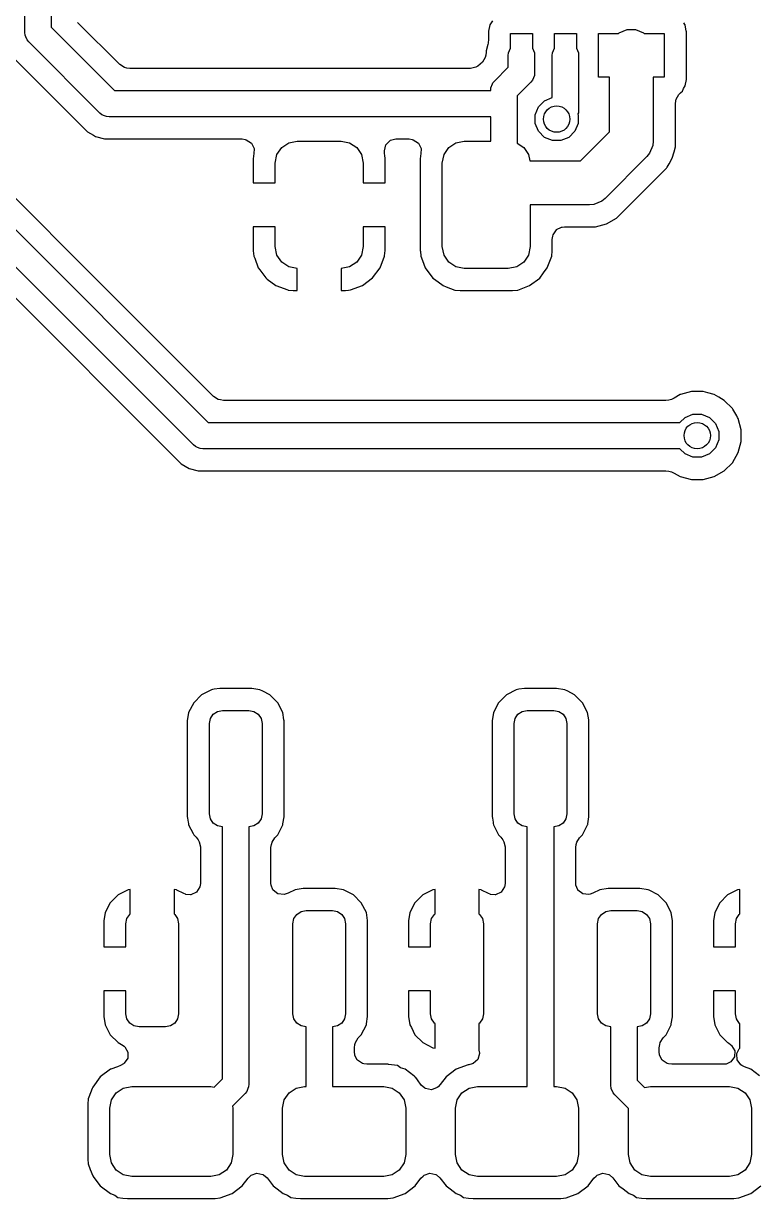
# Model space of a CAD drawing. Header units: inches. Extents: x 0.01 to 5.35, y 0.01 to 3.37.
# Drawn here: x 3.117 to 3.445, y 0.72 to 1.246 of the extents above; entities that cross this region are included whole.
import ezdxf

# ---------------------------------------------------------------- set-up
doc = ezdxf.new("R2010")
doc.units = ezdxf.units.IN
doc.header["$MEASUREMENT"] = 0
doc.layers.add('BLACK', color=250, linetype='CONTINUOUS')

msp = doc.modelspace()

# ---------------------------------------------------------------- linework, layer by layer
at = {"layer": 'BLACK', "linetype": 'CONTINUOUS'}
for p, q in [((3.11764, 1.2415), (3.11764, 1.26776)), ((3.12945, 1.26776), (3.12945, 1.24394)), ((3.13688, 1.14382), (3.03266, 1.24804)), ((3.327, 1.24684), (3.32579, 1.24503)), ((3.0214, 1.24536), (3.19978, 1.06697)), ((3.12945, 1.24394), (3.1578, 1.21559)), ((3.16016, 1.22717), (3.14124, 1.2461)), ((3.32579, 1.24503), (3.32522, 1.24215)), ((3.32522, 1.24215), (3.32522, 1.23805)), ((3.32579, 1.24503), (3.32579, 1.24503)), ((3.32579, 1.24503), (3.32579, 1.24503)), ((3.38374, 1.24149), (3.38729, 1.24296)), ((3.38729, 1.24296), (3.39113, 1.24296)), ((3.39113, 1.24296), (3.39468, 1.24149)), ((3.41319, 1.24514), (3.41269, 1.24589)), ((3.4132, 1.24512), (3.41319, 1.24514)), ((3.41327, 1.24503), (3.4132, 1.24512)), ((3.41382, 1.24224), (3.41327, 1.24503)), ((3.41327, 1.24503), (3.41327, 1.24503)), ((3.41327, 1.24503), (3.41327, 1.24503)), ((3.41327, 1.24503), (3.41327, 1.24503)), ((3.41384, 1.24216), (3.41382, 1.24224)), ((3.41384, 1.24215), (3.41384, 1.24216)), ((3.41384, 1.22052), (3.41384, 1.24215)), ((3.41384, 1.24215), (3.41384, 1.24215)), ((3.11775, 1.24034), (3.11764, 1.2415)), ((3.11804, 1.23964), (3.11775, 1.24034)), ((3.11863, 1.23822), (3.11804, 1.23964)), ((3.11937, 1.23732), (3.11863, 1.23822)), ((3.15118, 1.20551), (3.11937, 1.23732)), ((3.32509, 1.23678), (3.32497, 1.23616)), ((3.32517, 1.23741), (3.32509, 1.23678)), ((3.32522, 1.23805), (3.32517, 1.23741)), ((3.33508, 1.23459), (3.33508, 1.24118)), ((3.33508, 1.24118), (3.34492, 1.24118)), ((3.34492, 1.24118), (3.34492, 1.23459)), ((3.35476, 1.23459), (3.35476, 1.24118)), ((3.35476, 1.24118), (3.36461, 1.24118)), ((3.36461, 1.24118), (3.36461, 1.23459)), ((3.37445, 1.2215), (3.37445, 1.24118)), ((3.37445, 1.24118), (3.38343, 1.24118)), ((3.38343, 1.24118), (3.38374, 1.24149)), ((3.39468, 1.24149), (3.39499, 1.24118)), ((3.39499, 1.24118), (3.40398, 1.24118)), ((3.40398, 1.24118), (3.40398, 1.2215)), ((3.19316, 1.05689), (3.01477, 1.23528)), ((3.11093, 1.23181), (3.14252, 1.20022)), ((3.32403, 1.23141), (3.32374, 1.23042)), ((3.32423, 1.23279), (3.32403, 1.23141)), ((3.32497, 1.23616), (3.32423, 1.23341)), ((3.32423, 1.23341), (3.32423, 1.23279)), ((3.33409, 1.23134), (3.33421, 1.23249)), ((3.33409, 1.22598), (3.33409, 1.23134)), ((3.33421, 1.23249), (3.33508, 1.23459)), ((3.34492, 1.23459), (3.34579, 1.23249)), ((3.34579, 1.23249), (3.34591, 1.23134)), ((3.34591, 1.23134), (3.34591, 1.22353)), ((3.35378, 1.23134), (3.35389, 1.23249)), ((3.35378, 1.21242), (3.35378, 1.23134)), ((3.35389, 1.23249), (3.35476, 1.23459)), ((3.36461, 1.23459), (3.36548, 1.23249)), ((3.36548, 1.23249), (3.36559, 1.23134)), ((3.36559, 1.23134), (3.36559, 1.20671)), ((3.16224, 1.22594), (3.16016, 1.22717)), ((3.16323, 1.22565), (3.16224, 1.22594)), ((3.31953, 1.22605), (3.31719, 1.22545)), ((3.32044, 1.22655), (3.31953, 1.22605)), ((3.32155, 1.22738), (3.32044, 1.22655)), ((3.32251, 1.22834), (3.32155, 1.22738)), ((3.32374, 1.23042), (3.32251, 1.22834)), ((3.32797, 1.21985), (3.33409, 1.22598)), ((3.01241, 1.22369), (3.18766, 1.04845)), ((3.16461, 1.22545), (3.16323, 1.22565)), ((3.31719, 1.22545), (3.16461, 1.22545)), ((3.34579, 1.22238), (3.34491, 1.22025)), ((3.34591, 1.22353), (3.34579, 1.22238)), ((3.37937, 1.2215), (3.37445, 1.2215)), ((3.37937, 1.19703), (3.37937, 1.2215)), ((3.40398, 1.2215), (3.39906, 1.2215)), ((3.39906, 1.2215), (3.39906, 1.19295)), ((3.1578, 1.21559), (3.32624, 1.21559)), ((3.32624, 1.21568), (3.32635, 1.21683)), ((3.32624, 1.21559), (3.32624, 1.21568)), ((3.32635, 1.21683), (3.32706, 1.21854)), ((3.32706, 1.21854), (3.32724, 1.21896)), ((3.32724, 1.21896), (3.32797, 1.21985)), ((3.34418, 1.21935), (3.33805, 1.21323)), ((3.34491, 1.22025), (3.34418, 1.21935)), ((3.41143, 1.21473), (3.41205, 1.21535)), ((3.41205, 1.21535), (3.41254, 1.21656)), ((3.41254, 1.21656), (3.41327, 1.21765)), ((3.41327, 1.21765), (3.41384, 1.22052)), ((3.33805, 1.21323), (3.33805, 1.20969)), ((3.34758, 1.20826), (3.3503, 1.21098)), ((3.3503, 1.21098), (3.35378, 1.21242)), ((3.40892, 1.20962), (3.40912, 1.211)), ((3.40912, 1.211), (3.40932, 1.21169)), ((3.40932, 1.21169), (3.40935, 1.21179)), ((3.40935, 1.21179), (3.41055, 1.21384)), ((3.41055, 1.21384), (3.41075, 1.21404)), ((3.41075, 1.21404), (3.41097, 1.21426)), ((3.41075, 1.21404), (3.41075, 1.21404)), ((3.41097, 1.21426), (3.41122, 1.2145)), ((3.41122, 1.2145), (3.41131, 1.21458)), ((3.41131, 1.21458), (3.41143, 1.21473)), ((3.15207, 1.20477), (3.15118, 1.20551)), ((3.15332, 1.20426), (3.15207, 1.20477)), ((3.33805, 1.20969), (3.33805, 1.19208)), ((3.34611, 1.20472), (3.34758, 1.20826)), ((3.36531, 1.20516), (3.36527, 1.20507)), ((3.36527, 1.20507), (3.36542, 1.20472)), ((3.36548, 1.20556), (3.36531, 1.20516)), ((3.36559, 1.20671), (3.36548, 1.20556)), ((3.40892, 1.19555), (3.40892, 1.20962)), ((3.14252, 1.20022), (3.14253, 1.20022)), ((3.14253, 1.20022), (3.14257, 1.20017)), ((3.14257, 1.20017), (3.14567, 1.19707)), ((3.1542, 1.20389), (3.15332, 1.20426)), ((3.15535, 1.20378), (3.1542, 1.20389)), ((3.32624, 1.20378), (3.15535, 1.20378)), ((3.32624, 1.19295), (3.32624, 1.20378)), ((3.34611, 1.20088), (3.34611, 1.20472)), ((3.34758, 1.19733), (3.34611, 1.20088)), ((3.36542, 1.20088), (3.36395, 1.19733)), ((3.36542, 1.20472), (3.36542, 1.20088)), ((3.14567, 1.19707), (3.14699, 1.19631)), ((3.14699, 1.19631), (3.14831, 1.19555)), ((3.14831, 1.19555), (3.14831, 1.19555)), ((3.14831, 1.19555), (3.14927, 1.19499)), ((3.14927, 1.19499), (3.14927, 1.19499)), ((3.14927, 1.19499), (3.14927, 1.19499)), ((3.14927, 1.19499), (3.15328, 1.19392)), ((3.3503, 1.19461), (3.34758, 1.19733)), ((3.35385, 1.19314), (3.3503, 1.19461)), ((3.36124, 1.19461), (3.35769, 1.19314)), ((3.36395, 1.19733), (3.36124, 1.19461)), ((3.36643, 1.18409), (3.37937, 1.19703)), ((3.40892, 1.19036), (3.40892, 1.19555)), ((3.15328, 1.19392), (3.15328, 1.19392)), ((3.15328, 1.19392), (3.15773, 1.19392)), ((3.15773, 1.19392), (3.1578, 1.19392)), ((3.1578, 1.19392), (3.15781, 1.19392)), ((3.15781, 1.19392), (3.21489, 1.19392)), ((3.21489, 1.19392), (3.21627, 1.19372)), ((3.21627, 1.19372), (3.21679, 1.19357)), ((3.21679, 1.19357), (3.21911, 1.19208)), ((3.21911, 1.19208), (3.22025, 1.18958)), ((3.22029, 1.1893), (3.22019, 1.18749)), ((3.22025, 1.18958), (3.22029, 1.1893)), ((3.23051, 1.18688), (3.23265, 1.19007)), ((3.23265, 1.19007), (3.23584, 1.1922)), ((3.23584, 1.1922), (3.23961, 1.19295)), ((3.23961, 1.19295), (3.25929, 1.19295)), ((3.25929, 1.19295), (3.26306, 1.1922)), ((3.26306, 1.1922), (3.26625, 1.19007)), ((3.26625, 1.19007), (3.26838, 1.18688)), ((3.27864, 1.18857), (3.27922, 1.19126)), ((3.27922, 1.19126), (3.28117, 1.19321)), ((3.28117, 1.19321), (3.28138, 1.19332)), ((3.28138, 1.19332), (3.28371, 1.19392)), ((3.28371, 1.19392), (3.28968, 1.19392)), ((3.28968, 1.19392), (3.29105, 1.19372)), ((3.29105, 1.19372), (3.29158, 1.19357)), ((3.29158, 1.19357), (3.29389, 1.19208)), ((3.29389, 1.19208), (3.29503, 1.18958)), ((3.29507, 1.1893), (3.29498, 1.18749)), ((3.29503, 1.18958), (3.29507, 1.1893)), ((3.30532, 1.18688), (3.30745, 1.19007)), ((3.30745, 1.19007), (3.31064, 1.1922)), ((3.31064, 1.1922), (3.31441, 1.19295)), ((3.31441, 1.19295), (3.32624, 1.19295)), ((3.33805, 1.19208), (3.34105, 1.19007)), ((3.34105, 1.19007), (3.34319, 1.18688)), ((3.35769, 1.19314), (3.35385, 1.19314)), ((3.39887, 1.19103), (3.3974, 1.18748)), ((3.39906, 1.19295), (3.39887, 1.19103)), ((3.40832, 1.18812), (3.40892, 1.19036)), ((3.22017, 1.18734), (3.21992, 1.18499)), ((3.21992, 1.18499), (3.21992, 1.18499)), ((3.21992, 1.18499), (3.21992, 1.17425)), ((3.22019, 1.18739), (3.22017, 1.18734)), ((3.22017, 1.18734), (3.22017, 1.18734)), ((3.22019, 1.18749), (3.2202, 1.18749)), ((3.2202, 1.18749), (3.22019, 1.18744)), ((3.22019, 1.18744), (3.22019, 1.18743)), ((3.22019, 1.18743), (3.2202, 1.18743)), ((3.2202, 1.18743), (3.22019, 1.1874)), ((3.22019, 1.1874), (3.22019, 1.1874)), ((3.22019, 1.1874), (3.22019, 1.18739)), ((3.22976, 1.18311), (3.23051, 1.18688)), ((3.26838, 1.18688), (3.26913, 1.18311)), ((3.2787, 1.18765), (3.27864, 1.18857)), ((3.27873, 1.18735), (3.2787, 1.18765)), ((3.27874, 1.18718), (3.27873, 1.18735)), ((3.2788, 1.18666), (3.27874, 1.18718)), ((3.27898, 1.18499), (3.2788, 1.18666)), ((3.27898, 1.17425), (3.27898, 1.18499)), ((3.27898, 1.18499), (3.27898, 1.18499)), ((3.27898, 1.18499), (3.27898, 1.18499)), ((3.29496, 1.18734), (3.2947, 1.185)), ((3.2947, 1.185), (3.2947, 1.18499)), ((3.2947, 1.18499), (3.2947, 1.14382)), ((3.29499, 1.18746), (3.29496, 1.18734)), ((3.29498, 1.18749), (3.29498, 1.18749)), ((3.29498, 1.18749), (3.29498, 1.18746)), ((3.29498, 1.18746), (3.29499, 1.18746)), ((3.30457, 1.18311), (3.30532, 1.18688)), ((3.34319, 1.18688), (3.34374, 1.18409)), ((3.34374, 1.18409), (3.36643, 1.18409)), ((3.39617, 1.18599), (3.37747, 1.16729)), ((3.3974, 1.18748), (3.39617, 1.18599)), ((3.3974, 1.18748), (3.3974, 1.18748)), ((3.4061, 1.1828), (3.40757, 1.18535)), ((3.40757, 1.18535), (3.40832, 1.18812)), ((3.22976, 1.17425), (3.22976, 1.18311)), ((3.26913, 1.18311), (3.26913, 1.17425)), ((3.30457, 1.14571), (3.30457, 1.18311)), ((3.38261, 1.15848), (3.40498, 1.18085)), ((3.40498, 1.18085), (3.40511, 1.18107)), ((3.40511, 1.18108), (3.40525, 1.18132)), ((3.40511, 1.18107), (3.40511, 1.18108)), ((3.40511, 1.18108), (3.40511, 1.18108)), ((3.40511, 1.18107), (3.40511, 1.18107)), ((3.40511, 1.18107), (3.40511, 1.18107)), ((3.40525, 1.18132), (3.4061, 1.1828)), ((3.21992, 1.17425), (3.22976, 1.17425)), ((3.26913, 1.17425), (3.27898, 1.17425)), ((3.37051, 1.16441), (3.34394, 1.16441)), ((3.34394, 1.16441), (3.34394, 1.14571)), ((3.37243, 1.1646), (3.37051, 1.16441)), ((3.37598, 1.16607), (3.37243, 1.1646)), ((3.37747, 1.16729), (3.37598, 1.16607)), ((3.37598, 1.16607), (3.37598, 1.16607)), ((3.37812, 1.15589), (3.38261, 1.15848)), ((3.22976, 1.15457), (3.21992, 1.15457)), ((3.21992, 1.15457), (3.21992, 1.14382)), ((3.22976, 1.14571), (3.22976, 1.15457)), ((3.27898, 1.15457), (3.26913, 1.15457)), ((3.26913, 1.15457), (3.26913, 1.14571)), ((3.27898, 1.14383), (3.27898, 1.15457)), ((3.35417, 1.15093), (3.35566, 1.15324)), ((3.35566, 1.15324), (3.35571, 1.15329)), ((3.35571, 1.15329), (3.35787, 1.15437)), ((3.35787, 1.15437), (3.35817, 1.15444)), ((3.35817, 1.15444), (3.35921, 1.15455)), ((3.35921, 1.15455), (3.37311, 1.15455)), ((3.37311, 1.15455), (3.37812, 1.15589)), ((3.37311, 1.15455), (3.37311, 1.15455)), ((3.3538, 1.14896), (3.354, 1.15034)), ((3.3538, 1.14382), (3.3538, 1.14896)), ((3.354, 1.15034), (3.35403, 1.15044)), ((3.35403, 1.15044), (3.35417, 1.15093)), ((3.20215, 1.07855), (3.13688, 1.14382)), ((3.21992, 1.14382), (3.22017, 1.14148)), ((3.23051, 1.14194), (3.22976, 1.14571)), ((3.23265, 1.13875), (3.23051, 1.14194)), ((3.26838, 1.14194), (3.26625, 1.13875)), ((3.26913, 1.14571), (3.26838, 1.14194)), ((3.27872, 1.14148), (3.27887, 1.14287)), ((3.27887, 1.14287), (3.27898, 1.14382)), ((3.27898, 1.14382), (3.27898, 1.14383)), ((3.2947, 1.14382), (3.29471, 1.14375)), ((3.29471, 1.14375), (3.29472, 1.14368)), ((3.29472, 1.14368), (3.29496, 1.14148)), ((3.30532, 1.14194), (3.30457, 1.14571)), ((3.30745, 1.13875), (3.30532, 1.14194)), ((3.34319, 1.14194), (3.34105, 1.13875)), ((3.34394, 1.14571), (3.34319, 1.14194)), ((3.35355, 1.14148), (3.3538, 1.14382)), ((3.22017, 1.14148), (3.22017, 1.14148)), ((3.22017, 1.14148), (3.22055, 1.14047)), ((3.22055, 1.14047), (3.22215, 1.13618)), ((3.23584, 1.13662), (3.23265, 1.13875)), ((3.23961, 1.13587), (3.23584, 1.13662)), ((3.26306, 1.13662), (3.25929, 1.13587)), ((3.26625, 1.13875), (3.26306, 1.13662)), ((3.27675, 1.13618), (3.27872, 1.14148)), ((3.27872, 1.14148), (3.27872, 1.14148)), ((3.29496, 1.14148), (3.29568, 1.13954)), ((3.29568, 1.13954), (3.29694, 1.13617)), ((3.31064, 1.13662), (3.30745, 1.13875)), ((3.31441, 1.13587), (3.31064, 1.13662)), ((3.33786, 1.13662), (3.33409, 1.13587)), ((3.34105, 1.13875), (3.33786, 1.13662)), ((3.35157, 1.13618), (3.35355, 1.14148)), ((3.22215, 1.13618), (3.22215, 1.13618)), ((3.22215, 1.13618), (3.2228, 1.13531)), ((3.2228, 1.13531), (3.22554, 1.13165)), ((3.22554, 1.13165), (3.22554, 1.13165)), ((3.22554, 1.13165), (3.22619, 1.13117)), ((3.22619, 1.13117), (3.23008, 1.12825)), ((3.23961, 1.12602), (3.23961, 1.13587)), ((3.25929, 1.13587), (3.25929, 1.12602)), ((3.26882, 1.12825), (3.27335, 1.13165)), ((3.27335, 1.13165), (3.27675, 1.13618)), ((3.27335, 1.13165), (3.27335, 1.13165)), ((3.27675, 1.13618), (3.27675, 1.13618)), ((3.29694, 1.13617), (3.29694, 1.13617)), ((3.29694, 1.13617), (3.29694, 1.13617)), ((3.29694, 1.13617), (3.30033, 1.13163)), ((3.30033, 1.13163), (3.30033, 1.13163)), ((3.30033, 1.13163), (3.30105, 1.13109)), ((3.30105, 1.13109), (3.30487, 1.12824)), ((3.33409, 1.13587), (3.31441, 1.13587)), ((3.34364, 1.12824), (3.34817, 1.13163)), ((3.34817, 1.13163), (3.34987, 1.1339)), ((3.34987, 1.1339), (3.35157, 1.13617)), ((3.35157, 1.13617), (3.35157, 1.13618)), ((3.35157, 1.13617), (3.35157, 1.13617)), ((3.23008, 1.12825), (3.23008, 1.12825)), ((3.23008, 1.12825), (3.23538, 1.12628)), ((3.23538, 1.12628), (3.23538, 1.12628)), ((3.23538, 1.12628), (3.23556, 1.12626)), ((3.23556, 1.12626), (3.23772, 1.12602)), ((3.23772, 1.12602), (3.23772, 1.12602)), ((3.23772, 1.12602), (3.23772, 1.12602)), ((3.23772, 1.12602), (3.23961, 1.12602)), ((3.25929, 1.12602), (3.26117, 1.12602)), ((3.26117, 1.12602), (3.26117, 1.12602)), ((3.26117, 1.12602), (3.26118, 1.12602)), ((3.26118, 1.12602), (3.26258, 1.12617)), ((3.26258, 1.12617), (3.26352, 1.12628)), ((3.26352, 1.12628), (3.26882, 1.12825)), ((3.26352, 1.12628), (3.26352, 1.12628)), ((3.26882, 1.12825), (3.26882, 1.12825)), ((3.30487, 1.12824), (3.30487, 1.12824)), ((3.30487, 1.12824), (3.30624, 1.12772)), ((3.30624, 1.12772), (3.31018, 1.12626)), ((3.31018, 1.12626), (3.31252, 1.126)), ((3.31252, 1.126), (3.33598, 1.126)), ((3.33598, 1.126), (3.33833, 1.12626)), ((3.33833, 1.12626), (3.34364, 1.12824)), ((3.20422, 1.07732), (3.20215, 1.07855)), ((3.41114, 1.07943), (3.40833, 1.07781)), ((3.41121, 1.07944), (3.41114, 1.07943)), ((3.41615, 1.08077), (3.41121, 1.07944)), ((3.42133, 1.08077), (3.41615, 1.08077)), ((3.41615, 1.08077), (3.41615, 1.08077)), ((3.42348, 1.08019), (3.42133, 1.08077)), ((3.42133, 1.08077), (3.42133, 1.08077)), ((3.42635, 1.07942), (3.42348, 1.08019)), ((3.42348, 1.08019), (3.42348, 1.08019)), ((3.42836, 1.07826), (3.42635, 1.07942)), ((3.20522, 1.07703), (3.20422, 1.07732)), ((3.20659, 1.07683), (3.20522, 1.07703)), ((3.40469, 1.07683), (3.20659, 1.07683)), ((3.40595, 1.077), (3.40469, 1.07683)), ((3.40715, 1.07732), (3.40595, 1.077)), ((3.40833, 1.07781), (3.40715, 1.07732)), ((3.43084, 1.07683), (3.42836, 1.07826)), ((3.43451, 1.07316), (3.43084, 1.07683)), ((3.41099, 1.06697), (3.41327, 1.06925)), ((3.41327, 1.06925), (3.41682, 1.07072)), ((3.41682, 1.07072), (3.42066, 1.07072)), ((3.42066, 1.07072), (3.42421, 1.06925)), ((3.42421, 1.06925), (3.42692, 1.06653)), ((3.43469, 1.07285), (3.43451, 1.07316)), ((3.43638, 1.06992), (3.43469, 1.07285)), ((3.43682, 1.06915), (3.43638, 1.06992)), ((3.43638, 1.06992), (3.43638, 1.06992)), ((3.4371, 1.06867), (3.43682, 1.06915)), ((3.43682, 1.06915), (3.43682, 1.06915)), ((3.43682, 1.06915), (3.43682, 1.06915)), ((3.43844, 1.06366), (3.4371, 1.06867)), ((3.19978, 1.06697), (3.41099, 1.06697)), ((3.42692, 1.06653), (3.42839, 1.06298)), ((3.42839, 1.06298), (3.42839, 1.05914)), ((3.43844, 1.05847), (3.43844, 1.06366)), ((3.42839, 1.05914), (3.42692, 1.05559)), ((3.4371, 1.05346), (3.43844, 1.05847)), ((3.19406, 1.05615), (3.19316, 1.05689)), ((3.195, 1.05576), (3.19406, 1.05615)), ((3.19619, 1.05527), (3.195, 1.05576)), ((3.19734, 1.05516), (3.19619, 1.05527)), ((3.41099, 1.05516), (3.19734, 1.05516)), ((3.41327, 1.05288), (3.41099, 1.05516)), ((3.41682, 1.05141), (3.41327, 1.05288)), ((3.42421, 1.05288), (3.42066, 1.05141)), ((3.42692, 1.05559), (3.42421, 1.05288)), ((3.43451, 1.04896), (3.4371, 1.05346)), ((3.18766, 1.04845), (3.19125, 1.04637)), ((3.42066, 1.05141), (3.41682, 1.05141)), ((3.43084, 1.0453), (3.43451, 1.04896)), ((3.19125, 1.04637), (3.19526, 1.0453)), ((3.19526, 1.0453), (3.19941, 1.0453)), ((3.19941, 1.0453), (3.40469, 1.0453)), ((3.40469, 1.0453), (3.40595, 1.04513)), ((3.40595, 1.04513), (3.40715, 1.04481)), ((3.40715, 1.04481), (3.40833, 1.04432)), ((3.40833, 1.04432), (3.41113, 1.0427)), ((3.41113, 1.0427), (3.41615, 1.04136)), ((3.42133, 1.04136), (3.42635, 1.0427)), ((3.42635, 1.0427), (3.43084, 1.0453)), ((3.41615, 1.04136), (3.41615, 1.04136)), ((3.41615, 1.04136), (3.42133, 1.04136)), ((3.42133, 1.04136), (3.42133, 1.04136)), ((3.20121, 0.94731), (3.19676, 0.94504)), ((3.20171, 0.94739), (3.20121, 0.94731)), ((3.20121, 0.94731), (3.20121, 0.94731)), ((3.20235, 0.94749), (3.20171, 0.94739)), ((3.2049, 0.94789), (3.20235, 0.94749)), ((3.21919, 0.94789), (3.2049, 0.94789)), ((3.2049, 0.94789), (3.2049, 0.94789)), ((3.22289, 0.94731), (3.21919, 0.94789)), ((3.21919, 0.94789), (3.21919, 0.94789)), ((3.22422, 0.94663), (3.22289, 0.94731)), ((3.22289, 0.94731), (3.22289, 0.94731)), ((3.33769, 0.94731), (3.33324, 0.94504)), ((3.3382, 0.94739), (3.33769, 0.94731)), ((3.33769, 0.94731), (3.33769, 0.94731)), ((3.33883, 0.94749), (3.3382, 0.94739)), ((3.34138, 0.94789), (3.33883, 0.94749)), ((3.35568, 0.94789), (3.34138, 0.94789)), ((3.34138, 0.94789), (3.34138, 0.94789)), ((3.35937, 0.94731), (3.35568, 0.94789)), ((3.35568, 0.94789), (3.35568, 0.94789)), ((3.3607, 0.94663), (3.35937, 0.94731)), ((3.35937, 0.94731), (3.35937, 0.94731)), ((3.19676, 0.94504), (3.19323, 0.94151)), ((3.22734, 0.94504), (3.22422, 0.94663)), ((3.22422, 0.94663), (3.22422, 0.94663)), ((3.23087, 0.94151), (3.22734, 0.94504)), ((3.22734, 0.94504), (3.22734, 0.94504)), ((3.22734, 0.94504), (3.22734, 0.94504)), ((3.33324, 0.94504), (3.32971, 0.94151)), ((3.36382, 0.94504), (3.3607, 0.94663)), ((3.3607, 0.94663), (3.3607, 0.94663)), ((3.36735, 0.94151), (3.36382, 0.94504)), ((3.36382, 0.94504), (3.36382, 0.94504)), ((3.36382, 0.94504), (3.36382, 0.94504)), ((3.19096, 0.93706), (3.19037, 0.93337)), ((3.19323, 0.94151), (3.19096, 0.93706)), ((3.19096, 0.93706), (3.19096, 0.93706)), ((3.19323, 0.94151), (3.19323, 0.94151)), ((3.20197, 0.9363), (3.20388, 0.93758)), ((3.20388, 0.93758), (3.20614, 0.93803)), ((3.20614, 0.93803), (3.21795, 0.93803)), ((3.21795, 0.93803), (3.22021, 0.93758)), ((3.22021, 0.93758), (3.22213, 0.9363)), ((3.23314, 0.93706), (3.23087, 0.94151)), ((3.23087, 0.94151), (3.23087, 0.94151)), ((3.23087, 0.94151), (3.23087, 0.94151)), ((3.23364, 0.93386), (3.23314, 0.93706)), ((3.32744, 0.93706), (3.32686, 0.93337)), ((3.32971, 0.94151), (3.32744, 0.93706)), ((3.32744, 0.93706), (3.32744, 0.93706)), ((3.32971, 0.94151), (3.32971, 0.94151)), ((3.33845, 0.9363), (3.34036, 0.93758)), ((3.34036, 0.93758), (3.34262, 0.93803)), ((3.34262, 0.93803), (3.35444, 0.93803)), ((3.35444, 0.93803), (3.3567, 0.93758)), ((3.3567, 0.93758), (3.35861, 0.9363)), ((3.36962, 0.93706), (3.36735, 0.94151)), ((3.36735, 0.94151), (3.36735, 0.94151)), ((3.36735, 0.94151), (3.36735, 0.94151)), ((3.37012, 0.93386), (3.36962, 0.93706)), ((3.19037, 0.93337), (3.19037, 0.89053)), ((3.20024, 0.93213), (3.20069, 0.93439)), ((3.20024, 0.89177), (3.20024, 0.93213)), ((3.20069, 0.93439), (3.20197, 0.9363)), ((3.22213, 0.9363), (3.22341, 0.93439)), ((3.22341, 0.93439), (3.22386, 0.93213)), ((3.22386, 0.93213), (3.22386, 0.89177)), ((3.23372, 0.93337), (3.23364, 0.93386)), ((3.23372, 0.89053), (3.23372, 0.93337)), ((3.32686, 0.93337), (3.32686, 0.89053)), ((3.33672, 0.93213), (3.33717, 0.93439)), ((3.33672, 0.89177), (3.33672, 0.93213)), ((3.33717, 0.93439), (3.33845, 0.9363)), ((3.35861, 0.9363), (3.35989, 0.93439)), ((3.35989, 0.93439), (3.36034, 0.93213)), ((3.36034, 0.93213), (3.36034, 0.89177)), ((3.3702, 0.93337), (3.37012, 0.93386)), ((3.3702, 0.89053), (3.3702, 0.93337)), ((3.19037, 0.89053), (3.1905, 0.88974)), ((3.1905, 0.88974), (3.19078, 0.88795)), ((3.20069, 0.88951), (3.20024, 0.89177)), ((3.20197, 0.8876), (3.20069, 0.88951)), ((3.22341, 0.88951), (3.22213, 0.8876)), ((3.22386, 0.89177), (3.22341, 0.88951)), ((3.2332, 0.88722), (3.23371, 0.89043)), ((3.23371, 0.89043), (3.23372, 0.89051)), ((3.23372, 0.89051), (3.23372, 0.89053)), ((3.32686, 0.89053), (3.32698, 0.88974)), ((3.32698, 0.88974), (3.32727, 0.88795)), ((3.33717, 0.88951), (3.33672, 0.89177)), ((3.33845, 0.8876), (3.33717, 0.88951)), ((3.35989, 0.88951), (3.35861, 0.8876)), ((3.36034, 0.89177), (3.35989, 0.88951)), ((3.36968, 0.88722), (3.37019, 0.89043)), ((3.37019, 0.89043), (3.3702, 0.89051)), ((3.3702, 0.89051), (3.3702, 0.89053)), ((3.19078, 0.88795), (3.19087, 0.8874)), ((3.19087, 0.8874), (3.19096, 0.88684)), ((3.19096, 0.88684), (3.19096, 0.88684)), ((3.19096, 0.88684), (3.19096, 0.88684)), ((3.19096, 0.88684), (3.19298, 0.88287)), ((3.20388, 0.88632), (3.20197, 0.8876)), ((3.20614, 0.88587), (3.20388, 0.88632)), ((3.20614, 0.77315), (3.20614, 0.88587)), ((3.22021, 0.88632), (3.21795, 0.88587)), ((3.21795, 0.88587), (3.21795, 0.77071)), ((3.22213, 0.8876), (3.22021, 0.88632)), ((3.23087, 0.88239), (3.23314, 0.88684)), ((3.23314, 0.88684), (3.23315, 0.88686)), ((3.23314, 0.88684), (3.23314, 0.88684)), ((3.23314, 0.88684), (3.23314, 0.88684)), ((3.23314, 0.88684), (3.23314, 0.88684)), ((3.23315, 0.88686), (3.23318, 0.88703)), ((3.23318, 0.88703), (3.2332, 0.88722)), ((3.23318, 0.88703), (3.23318, 0.88703)), ((3.32727, 0.88795), (3.32735, 0.8874)), ((3.32735, 0.8874), (3.32744, 0.88684)), ((3.32744, 0.88684), (3.32744, 0.88684)), ((3.32744, 0.88684), (3.32744, 0.88684)), ((3.32744, 0.88684), (3.32947, 0.88287)), ((3.34036, 0.88632), (3.33845, 0.8876)), ((3.34262, 0.88587), (3.34036, 0.88632)), ((3.34262, 0.76972), (3.34262, 0.88587)), ((3.3567, 0.88632), (3.35444, 0.88587)), ((3.35444, 0.88587), (3.35444, 0.76972)), ((3.35861, 0.8876), (3.3567, 0.88632)), ((3.36735, 0.88239), (3.36962, 0.88684)), ((3.36962, 0.88684), (3.36963, 0.88686)), ((3.36962, 0.88684), (3.36962, 0.88684)), ((3.36962, 0.88684), (3.36962, 0.88684)), ((3.36962, 0.88684), (3.36962, 0.88684)), ((3.36963, 0.88686), (3.36966, 0.88703)), ((3.36966, 0.88703), (3.36968, 0.88722)), ((3.36966, 0.88703), (3.36966, 0.88703)), ((3.19298, 0.88287), (3.19322, 0.8824)), ((3.19322, 0.8824), (3.19323, 0.88239)), ((3.19323, 0.88239), (3.19323, 0.88239)), ((3.19323, 0.88239), (3.19323, 0.88239)), ((3.19323, 0.88239), (3.19323, 0.88239)), ((3.19323, 0.88239), (3.19435, 0.88126)), ((3.19435, 0.88126), (3.19519, 0.88015)), ((3.19519, 0.88015), (3.19568, 0.87924)), ((3.19568, 0.87924), (3.19628, 0.8769)), ((3.22801, 0.87799), (3.2283, 0.87898)), ((3.2283, 0.87898), (3.22954, 0.88106)), ((3.22954, 0.88106), (3.23087, 0.88239)), ((3.23087, 0.88239), (3.23087, 0.88239)), ((3.32947, 0.88287), (3.3297, 0.8824)), ((3.3297, 0.8824), (3.32971, 0.88239)), ((3.32971, 0.88239), (3.32971, 0.88239)), ((3.32971, 0.88239), (3.32971, 0.88239)), ((3.32971, 0.88239), (3.32971, 0.88239)), ((3.32971, 0.88239), (3.33084, 0.88126)), ((3.33084, 0.88126), (3.33167, 0.88015)), ((3.33167, 0.88015), (3.33217, 0.87924)), ((3.33217, 0.87924), (3.33276, 0.8769)), ((3.3645, 0.87799), (3.36479, 0.87898)), ((3.36479, 0.87898), (3.36602, 0.88106)), ((3.36602, 0.88106), (3.36735, 0.88239)), ((3.36735, 0.88239), (3.36735, 0.88239)), ((3.19628, 0.8769), (3.19628, 0.86089)), ((3.22781, 0.87661), (3.22801, 0.87799)), ((3.22781, 0.86061), (3.22781, 0.87661)), ((3.33276, 0.8769), (3.33276, 0.86089)), ((3.3643, 0.87661), (3.3645, 0.87799)), ((3.3643, 0.86061), (3.3643, 0.87661)), ((3.16381, 0.85772), (3.15937, 0.85546)), ((3.1648, 0.85788), (3.16381, 0.85772)), ((3.1648, 0.84689), (3.1648, 0.85788)), ((3.18548, 0.85772), (3.18449, 0.85788)), ((3.18449, 0.85788), (3.18449, 0.84689)), ((3.18569, 0.85761), (3.18548, 0.85772)), ((3.18548, 0.85772), (3.18548, 0.85772)), ((3.18882, 0.85602), (3.18569, 0.85761)), ((3.19593, 0.85899), (3.19444, 0.85667)), ((3.19608, 0.85951), (3.19593, 0.85899)), ((3.19628, 0.86089), (3.19608, 0.85951)), ((3.22788, 0.85981), (3.22781, 0.86061)), ((3.22789, 0.85974), (3.22788, 0.85981)), ((3.22872, 0.85772), (3.22789, 0.85974)), ((3.2288, 0.85761), (3.22872, 0.85772)), ((3.23095, 0.8559), (3.2288, 0.85761)), ((3.23861, 0.85774), (3.23554, 0.85618)), ((3.2423, 0.85833), (3.23861, 0.85774)), ((3.23861, 0.85774), (3.23861, 0.85774)), ((3.2566, 0.85833), (3.2423, 0.85833)), ((3.2423, 0.85833), (3.2423, 0.85833)), ((3.26029, 0.85774), (3.2566, 0.85833)), ((3.2566, 0.85833), (3.2566, 0.85833)), ((3.26067, 0.85755), (3.26029, 0.85774)), ((3.26029, 0.85774), (3.26029, 0.85774)), ((3.26474, 0.85547), (3.26067, 0.85755)), ((3.26067, 0.85755), (3.26067, 0.85755)), ((3.3003, 0.85772), (3.29585, 0.85546)), ((3.30129, 0.85788), (3.3003, 0.85772)), ((3.30129, 0.84689), (3.30129, 0.85788)), ((3.32196, 0.85772), (3.32097, 0.85788)), ((3.32097, 0.85788), (3.32097, 0.84689)), ((3.32218, 0.85761), (3.32196, 0.85772)), ((3.32196, 0.85772), (3.32196, 0.85772)), ((3.32531, 0.85602), (3.32218, 0.85761)), ((3.33241, 0.85899), (3.33092, 0.85667)), ((3.33256, 0.85951), (3.33241, 0.85899)), ((3.33276, 0.86089), (3.33256, 0.85951)), ((3.36436, 0.85981), (3.3643, 0.86061)), ((3.36438, 0.85974), (3.36436, 0.85981)), ((3.3652, 0.85772), (3.36438, 0.85974)), ((3.36528, 0.85761), (3.3652, 0.85772)), ((3.36743, 0.8559), (3.36528, 0.85761)), ((3.37509, 0.85774), (3.37202, 0.85618)), ((3.37879, 0.85833), (3.37509, 0.85774)), ((3.37509, 0.85774), (3.37509, 0.85774)), ((3.39308, 0.85833), (3.37879, 0.85833)), ((3.37879, 0.85833), (3.37879, 0.85833)), ((3.39677, 0.85774), (3.39308, 0.85833)), ((3.39308, 0.85833), (3.39308, 0.85833)), ((3.39715, 0.85755), (3.39677, 0.85774)), ((3.39677, 0.85774), (3.39677, 0.85774)), ((3.40122, 0.85547), (3.39715, 0.85755)), ((3.39715, 0.85755), (3.39715, 0.85755)), ((3.43678, 0.85772), (3.43233, 0.85546)), ((3.43777, 0.85788), (3.43678, 0.85772)), ((3.43777, 0.84689), (3.43777, 0.85788)), ((3.15937, 0.85546), (3.15584, 0.85193)), ((3.15937, 0.85546), (3.15937, 0.85546)), ((3.18956, 0.85572), (3.18882, 0.85602)), ((3.18964, 0.85569), (3.18956, 0.85572)), ((3.19181, 0.85551), (3.18964, 0.85569)), ((3.19194, 0.85553), (3.19181, 0.85551)), ((3.19444, 0.85667), (3.19194, 0.85553)), ((3.23369, 0.85563), (3.23095, 0.8559)), ((3.23422, 0.85573), (3.23369, 0.85563)), ((3.23554, 0.85618), (3.23422, 0.85573)), ((3.26827, 0.85194), (3.26474, 0.85547)), ((3.26474, 0.85547), (3.26474, 0.85547)), ((3.26474, 0.85547), (3.26474, 0.85547)), ((3.29585, 0.85546), (3.29232, 0.85193)), ((3.29585, 0.85546), (3.29585, 0.85546)), ((3.32605, 0.85572), (3.32531, 0.85602)), ((3.32612, 0.85569), (3.32605, 0.85572)), ((3.32829, 0.85551), (3.32612, 0.85569)), ((3.32842, 0.85553), (3.32829, 0.85551)), ((3.33092, 0.85667), (3.32842, 0.85553)), ((3.37017, 0.85563), (3.36743, 0.8559)), ((3.37071, 0.85573), (3.37017, 0.85563)), ((3.37202, 0.85618), (3.37071, 0.85573)), ((3.40475, 0.85194), (3.40122, 0.85547)), ((3.40122, 0.85547), (3.40122, 0.85547)), ((3.40122, 0.85547), (3.40122, 0.85547)), ((3.43233, 0.85546), (3.42881, 0.85193)), ((3.43233, 0.85546), (3.43233, 0.85546)), ((3.15358, 0.84749), (3.15299, 0.8438)), ((3.15584, 0.85193), (3.15358, 0.84749)), ((3.15358, 0.84749), (3.15358, 0.84749)), ((3.15584, 0.85193), (3.15584, 0.85193)), ((3.23937, 0.84673), (3.24128, 0.84802)), ((3.24128, 0.84802), (3.24354, 0.84846)), ((3.24354, 0.84846), (3.25535, 0.84846)), ((3.25535, 0.84846), (3.25761, 0.84802)), ((3.25761, 0.84802), (3.25953, 0.84673)), ((3.27054, 0.84749), (3.26827, 0.85194)), ((3.26827, 0.85194), (3.26827, 0.85194)), ((3.26827, 0.85194), (3.26827, 0.85194)), ((3.27108, 0.84405), (3.27054, 0.84749)), ((3.29006, 0.84749), (3.28947, 0.8438)), ((3.29232, 0.85193), (3.29006, 0.84749)), ((3.29006, 0.84749), (3.29006, 0.84749)), ((3.29232, 0.85193), (3.29232, 0.85193)), ((3.37585, 0.84673), (3.37777, 0.84802)), ((3.37777, 0.84802), (3.38003, 0.84846)), ((3.38003, 0.84846), (3.39184, 0.84846)), ((3.39184, 0.84846), (3.3941, 0.84802)), ((3.3941, 0.84802), (3.39601, 0.84673)), ((3.40702, 0.84749), (3.40475, 0.85194)), ((3.40475, 0.85194), (3.40475, 0.85194)), ((3.40475, 0.85194), (3.40475, 0.85194)), ((3.4076, 0.8438), (3.40702, 0.84749)), ((3.42654, 0.84749), (3.42596, 0.8438)), ((3.42881, 0.85193), (3.42654, 0.84749)), ((3.42654, 0.84749), (3.42654, 0.84749)), ((3.42881, 0.85193), (3.42881, 0.85193)), ((3.15299, 0.8438), (3.15299, 0.83222)), ((3.15299, 0.8438), (3.15299, 0.8438)), ((3.16283, 0.84256), (3.16328, 0.84482)), ((3.16283, 0.83222), (3.16283, 0.84256)), ((3.16328, 0.84482), (3.16456, 0.84673)), ((3.16456, 0.84673), (3.1648, 0.84689)), ((3.18449, 0.84689), (3.18473, 0.84673)), ((3.18473, 0.84673), (3.18601, 0.84482)), ((3.18601, 0.84482), (3.18646, 0.84256)), ((3.18646, 0.84256), (3.18646, 0.8022)), ((3.23764, 0.84256), (3.23809, 0.84482)), ((3.23764, 0.8022), (3.23764, 0.84256)), ((3.23809, 0.84482), (3.23937, 0.84673)), ((3.25953, 0.84673), (3.26081, 0.84482)), ((3.26081, 0.84482), (3.26126, 0.84256)), ((3.26126, 0.84256), (3.26126, 0.8022)), ((3.27112, 0.8438), (3.27108, 0.84405)), ((3.27108, 0.84405), (3.27108, 0.84405)), ((3.27112, 0.81456), (3.27112, 0.8438)), ((3.27112, 0.8438), (3.27112, 0.8438)), ((3.28947, 0.8438), (3.28947, 0.83222)), ((3.28947, 0.8438), (3.28947, 0.8438)), ((3.29932, 0.84256), (3.29977, 0.84482)), ((3.29932, 0.83222), (3.29932, 0.84256)), ((3.29977, 0.84482), (3.30105, 0.84673)), ((3.30105, 0.84673), (3.30129, 0.84689)), ((3.32097, 0.84689), (3.32121, 0.84673)), ((3.32121, 0.84673), (3.32249, 0.84482)), ((3.32249, 0.84482), (3.32294, 0.84256)), ((3.32294, 0.84256), (3.32294, 0.8022)), ((3.37412, 0.84256), (3.37457, 0.84482)), ((3.37412, 0.8022), (3.37412, 0.84256)), ((3.37457, 0.84482), (3.37585, 0.84673)), ((3.39601, 0.84673), (3.39729, 0.84482)), ((3.39729, 0.84482), (3.39774, 0.84256)), ((3.39774, 0.84256), (3.39774, 0.8022)), ((3.4076, 0.80096), (3.4076, 0.8438)), ((3.4076, 0.8438), (3.4076, 0.8438)), ((3.42596, 0.8438), (3.42596, 0.83222)), ((3.42596, 0.8438), (3.42596, 0.8438)), ((3.4358, 0.84256), (3.43625, 0.84482)), ((3.4358, 0.83222), (3.4358, 0.84256)), ((3.43625, 0.84482), (3.43753, 0.84673)), ((3.43753, 0.84673), (3.43777, 0.84689)), ((3.15299, 0.83222), (3.16283, 0.83222)), ((3.28947, 0.83222), (3.29932, 0.83222)), ((3.42596, 0.83222), (3.4358, 0.83222)), ((3.16283, 0.81254), (3.15299, 0.81254)), ((3.15299, 0.81254), (3.15299, 0.80097)), ((3.16283, 0.8022), (3.16283, 0.81254)), ((3.27112, 0.80097), (3.27112, 0.81456)), ((3.29932, 0.81254), (3.28947, 0.81254)), ((3.28947, 0.81254), (3.28947, 0.80097)), ((3.29932, 0.8022), (3.29932, 0.81254)), ((3.4358, 0.81254), (3.42596, 0.81254)), ((3.42596, 0.81254), (3.42596, 0.80097)), ((3.4358, 0.8022), (3.4358, 0.81254)), ((3.15299, 0.80097), (3.15358, 0.79728)), ((3.16328, 0.79994), (3.16283, 0.8022)), ((3.16456, 0.79803), (3.16328, 0.79994)), ((3.18601, 0.79994), (3.18473, 0.79803)), ((3.18646, 0.8022), (3.18601, 0.79994)), ((3.23809, 0.79994), (3.23764, 0.8022)), ((3.23937, 0.79803), (3.23809, 0.79994)), ((3.26081, 0.79994), (3.25953, 0.79803)), ((3.26126, 0.8022), (3.26081, 0.79994)), ((3.2706, 0.79765), (3.27112, 0.80096)), ((3.27112, 0.80096), (3.27112, 0.80097)), ((3.28947, 0.80097), (3.29006, 0.79728)), ((3.29977, 0.79994), (3.29932, 0.8022)), ((3.30105, 0.79803), (3.29977, 0.79994)), ((3.32249, 0.79994), (3.32121, 0.79803)), ((3.32294, 0.8022), (3.32249, 0.79994)), ((3.37457, 0.79994), (3.37412, 0.8022)), ((3.37585, 0.79803), (3.37457, 0.79994)), ((3.39729, 0.79994), (3.39601, 0.79803)), ((3.39774, 0.8022), (3.39729, 0.79994)), ((3.40708, 0.79765), (3.40759, 0.80087)), ((3.40759, 0.80087), (3.4076, 0.80094)), ((3.4076, 0.80094), (3.4076, 0.80096)), ((3.4076, 0.80096), (3.4076, 0.80096)), ((3.42596, 0.80097), (3.42654, 0.79728)), ((3.43625, 0.79994), (3.4358, 0.8022)), ((3.43753, 0.79803), (3.43625, 0.79994)), ((3.15358, 0.79728), (3.15358, 0.79728)), ((3.15358, 0.79728), (3.15358, 0.79728)), ((3.15358, 0.79728), (3.15422, 0.79602)), ((3.15422, 0.79602), (3.15584, 0.79283)), ((3.16648, 0.79675), (3.16456, 0.79803)), ((3.16874, 0.7963), (3.16648, 0.79675)), ((3.18055, 0.7963), (3.16874, 0.7963)), ((3.18281, 0.79675), (3.18055, 0.7963)), ((3.18473, 0.79803), (3.18281, 0.79675)), ((3.24128, 0.79675), (3.23937, 0.79803)), ((3.24354, 0.7963), (3.24128, 0.79675)), ((3.24354, 0.76972), (3.24354, 0.7963)), ((3.25761, 0.79675), (3.25535, 0.7963)), ((3.25535, 0.7963), (3.25535, 0.76972)), ((3.25953, 0.79803), (3.25761, 0.79675)), ((3.26827, 0.79282), (3.27054, 0.79727)), ((3.27054, 0.79727), (3.27055, 0.7973)), ((3.27054, 0.79727), (3.27054, 0.79727)), ((3.27055, 0.7973), (3.27058, 0.79746)), ((3.27058, 0.79746), (3.2706, 0.79765)), ((3.27058, 0.79746), (3.27058, 0.79746)), ((3.29006, 0.79728), (3.29006, 0.79728)), ((3.29006, 0.79728), (3.29006, 0.79728)), ((3.29006, 0.79728), (3.2907, 0.79602)), ((3.2907, 0.79602), (3.29232, 0.79283)), ((3.30129, 0.79787), (3.30105, 0.79803)), ((3.30129, 0.78688), (3.30129, 0.79787)), ((3.32121, 0.79803), (3.32097, 0.79787)), ((3.32097, 0.79787), (3.32097, 0.786)), ((3.37777, 0.79675), (3.37585, 0.79803)), ((3.38003, 0.7963), (3.37777, 0.79675)), ((3.38003, 0.77005), (3.38003, 0.7963)), ((3.3941, 0.79675), (3.39184, 0.7963)), ((3.39184, 0.7963), (3.39184, 0.7725)), ((3.39601, 0.79803), (3.3941, 0.79675)), ((3.40475, 0.79282), (3.40702, 0.79727)), ((3.40702, 0.79727), (3.40703, 0.7973)), ((3.40702, 0.79727), (3.40702, 0.79727)), ((3.40702, 0.79727), (3.40702, 0.79727)), ((3.40702, 0.79727), (3.40702, 0.79727)), ((3.40703, 0.7973), (3.40706, 0.79746)), ((3.40706, 0.79746), (3.40707, 0.79746)), ((3.40707, 0.79746), (3.40708, 0.79765)), ((3.42654, 0.79728), (3.42654, 0.79728)), ((3.42654, 0.79728), (3.42654, 0.79728)), ((3.42654, 0.79728), (3.42718, 0.79602)), ((3.42718, 0.79602), (3.42881, 0.79283)), ((3.43777, 0.79787), (3.43753, 0.79803)), ((3.43777, 0.78687), (3.43777, 0.79787)), ((3.15584, 0.79283), (3.15584, 0.79283)), ((3.15584, 0.79283), (3.15584, 0.79283)), ((3.15584, 0.79283), (3.15937, 0.78931)), ((3.15937, 0.78931), (3.15937, 0.78931)), ((3.15937, 0.78931), (3.15937, 0.78931)), ((3.15937, 0.78931), (3.15937, 0.78931)), ((3.15937, 0.78931), (3.16093, 0.78851)), ((3.26542, 0.78845), (3.26571, 0.78941)), ((3.26571, 0.78941), (3.26694, 0.79149)), ((3.26694, 0.79149), (3.26827, 0.79282)), ((3.26827, 0.79282), (3.26827, 0.79282)), ((3.29232, 0.79283), (3.29232, 0.79283)), ((3.29232, 0.79283), (3.29232, 0.79283)), ((3.29232, 0.79283), (3.29585, 0.78931)), ((3.29585, 0.78931), (3.29585, 0.78931)), ((3.29585, 0.78931), (3.3003, 0.78704)), ((3.40191, 0.78845), (3.40219, 0.78941)), ((3.40219, 0.78941), (3.40342, 0.79149)), ((3.40342, 0.79149), (3.40475, 0.79282)), ((3.40475, 0.79282), (3.40475, 0.79282)), ((3.42881, 0.79283), (3.42881, 0.79283)), ((3.42881, 0.79283), (3.42881, 0.79283)), ((3.42881, 0.79283), (3.43233, 0.78931)), ((3.43233, 0.78931), (3.43233, 0.78931)), ((3.43233, 0.78931), (3.43233, 0.78931)), ((3.43233, 0.78931), (3.43266, 0.78914)), ((3.43266, 0.78914), (3.4338, 0.78834)), ((3.16093, 0.78851), (3.16207, 0.78771)), ((3.16207, 0.78771), (3.16239, 0.7874)), ((3.16239, 0.7874), (3.16378, 0.78503)), ((3.16378, 0.78503), (3.16366, 0.78228)), ((3.26522, 0.78704), (3.26541, 0.78842)), ((3.26522, 0.78499), (3.26522, 0.78704)), ((3.26533, 0.78396), (3.26522, 0.78499)), ((3.26539, 0.78366), (3.26533, 0.78396)), ((3.26541, 0.78842), (3.26542, 0.78845)), ((3.3003, 0.78704), (3.30129, 0.78688)), ((3.30129, 0.78688), (3.30129, 0.78688)), ((3.32118, 0.78445), (3.32042, 0.7818)), ((3.32097, 0.786), (3.32097, 0.78599)), ((3.32097, 0.78599), (3.32117, 0.78464)), ((3.32117, 0.78464), (3.32118, 0.78445)), ((3.4017, 0.78704), (3.4019, 0.78842)), ((3.4017, 0.78499), (3.4017, 0.78704)), ((3.40181, 0.78396), (3.4017, 0.78499)), ((3.40188, 0.78366), (3.40181, 0.78396)), ((3.4019, 0.78842), (3.40191, 0.78845)), ((3.4338, 0.78834), (3.43411, 0.78805)), ((3.43411, 0.78805), (3.43549, 0.78567)), ((3.43549, 0.78567), (3.43538, 0.78292)), ((3.43643, 0.78433), (3.43645, 0.78441)), ((3.43663, 0.78159), (3.43643, 0.78433)), ((3.43645, 0.78441), (3.43743, 0.78645)), ((3.43743, 0.78645), (3.43777, 0.78687)), ((3.16045, 0.77904), (3.15903, 0.77851)), ((3.16178, 0.77979), (3.16045, 0.77904)), ((3.16207, 0.78003), (3.16178, 0.77979)), ((3.16366, 0.78228), (3.16207, 0.78003)), ((3.26647, 0.7815), (3.26539, 0.78366)), ((3.26652, 0.78144), (3.26647, 0.7815)), ((3.26883, 0.77996), (3.26652, 0.78144)), ((3.26942, 0.77978), (3.26883, 0.77996)), ((3.2708, 0.77959), (3.26942, 0.77978)), ((3.2802, 0.77959), (3.2708, 0.77959)), ((3.2802, 0.77959), (3.2802, 0.77959)), ((3.28032, 0.77959), (3.28021, 0.77959)), ((3.28021, 0.77959), (3.2802, 0.77959)), ((3.28051, 0.77955), (3.28032, 0.77959)), ((3.28452, 0.77912), (3.28051, 0.77955)), ((3.28591, 0.77808), (3.28452, 0.77912)), ((3.31608, 0.77933), (3.31077, 0.77735)), ((3.31641, 0.77937), (3.31608, 0.77933)), ((3.31794, 0.7798), (3.31641, 0.77937)), ((3.31826, 0.77994), (3.31794, 0.7798)), ((3.31835, 0.77999), (3.31826, 0.77994)), ((3.32042, 0.7818), (3.31835, 0.77999)), ((3.31835, 0.77999), (3.31835, 0.77999)), ((3.40296, 0.7815), (3.40188, 0.78366)), ((3.403, 0.78144), (3.40296, 0.7815)), ((3.40532, 0.77996), (3.403, 0.78144)), ((3.40591, 0.77978), (3.40532, 0.77996)), ((3.40728, 0.77959), (3.40591, 0.77978)), ((3.4306, 0.77959), (3.40728, 0.77959)), ((3.43154, 0.77968), (3.4306, 0.77959)), ((3.43169, 0.77971), (3.43154, 0.77968)), ((3.43379, 0.78068), (3.43169, 0.77971)), ((3.43538, 0.78292), (3.43379, 0.78068)), ((3.43828, 0.77938), (3.43663, 0.78159)), ((3.43872, 0.77906), (3.43828, 0.77938)), ((3.43994, 0.77839), (3.43872, 0.77906)), ((3.15138, 0.77396), (3.14799, 0.76942)), ((3.15592, 0.77735), (3.15138, 0.77396)), ((3.15138, 0.77396), (3.15138, 0.77396)), ((3.1561, 0.77742), (3.15592, 0.77735)), ((3.15592, 0.77735), (3.15592, 0.77735)), ((3.15903, 0.77851), (3.1561, 0.77742)), ((3.28786, 0.77735), (3.28591, 0.77808)), ((3.29176, 0.77444), (3.28786, 0.77735)), ((3.28786, 0.77735), (3.28786, 0.77735)), ((3.28786, 0.77735), (3.28786, 0.77735)), ((3.28786, 0.77735), (3.28786, 0.77735)), ((3.29205, 0.77422), (3.29176, 0.77444)), ((3.29219, 0.77413), (3.29205, 0.77422)), ((3.2923, 0.77404), (3.29219, 0.77413)), ((3.29248, 0.7739), (3.2923, 0.77404)), ((3.29266, 0.77361), (3.29248, 0.7739)), ((3.29339, 0.77263), (3.29266, 0.77361)), ((3.30624, 0.77396), (3.30365, 0.7705)), ((3.31077, 0.77735), (3.30624, 0.77396)), ((3.30624, 0.77396), (3.30624, 0.77396)), ((3.31077, 0.77735), (3.31077, 0.77735)), ((3.44272, 0.77735), (3.43994, 0.77839)), ((3.44661, 0.77444), (3.44272, 0.77735)), ((3.44272, 0.77735), (3.44272, 0.77735)), ((3.44272, 0.77735), (3.44272, 0.77735)), ((3.14776, 0.76881), (3.14627, 0.76482)), ((3.14799, 0.76942), (3.14776, 0.76881)), ((3.14799, 0.76942), (3.14799, 0.76942)), ((3.1585, 0.76684), (3.16169, 0.76898)), ((3.16169, 0.76898), (3.16546, 0.76972)), ((3.16546, 0.76972), (3.20089, 0.76972)), ((3.20089, 0.76972), (3.20241, 0.76942)), ((3.20241, 0.76942), (3.20614, 0.77315)), ((3.21751, 0.76876), (3.21696, 0.76743)), ((3.21784, 0.76956), (3.21751, 0.76876)), ((3.21795, 0.77071), (3.21784, 0.76956)), ((3.23593, 0.76684), (3.23912, 0.76898)), ((3.23912, 0.76898), (3.24289, 0.76972)), ((3.24289, 0.76972), (3.24354, 0.76972)), ((3.25535, 0.76972), (3.27832, 0.76972)), ((3.27832, 0.76972), (3.28209, 0.76898)), ((3.28209, 0.76898), (3.28528, 0.76684)), ((3.29512, 0.77032), (3.29339, 0.77263)), ((3.29339, 0.77263), (3.29339, 0.77263)), ((3.29669, 0.76896), (3.29512, 0.77032)), ((3.29696, 0.76881), (3.29669, 0.76896)), ((3.29965, 0.76822), (3.29696, 0.76881)), ((3.29696, 0.76881), (3.29696, 0.76881)), ((3.30223, 0.76919), (3.29965, 0.76822)), ((3.30266, 0.76951), (3.30223, 0.76919)), ((3.30365, 0.7705), (3.30266, 0.76951)), ((3.31336, 0.76684), (3.31655, 0.76898)), ((3.31655, 0.76898), (3.32031, 0.76972)), ((3.32031, 0.76972), (3.34262, 0.76972)), ((3.35444, 0.76972), (3.35575, 0.76972)), ((3.35575, 0.76972), (3.35951, 0.76898)), ((3.35951, 0.76898), (3.36271, 0.76684)), ((3.38014, 0.7689), (3.38003, 0.77005)), ((3.38018, 0.76881), (3.38014, 0.7689)), ((3.38102, 0.76677), (3.38018, 0.76881)), ((3.39184, 0.7725), (3.39513, 0.7692)), ((3.39513, 0.7692), (3.39774, 0.76972)), ((3.39774, 0.76972), (3.43318, 0.76972)), ((3.43318, 0.76972), (3.43694, 0.76898)), ((3.43694, 0.76898), (3.44014, 0.76684)), ((3.14601, 0.76411), (3.14575, 0.76177)), ((3.14627, 0.76482), (3.14601, 0.76411)), ((3.14627, 0.76482), (3.14627, 0.76482)), ((3.15562, 0.75988), (3.15637, 0.76365)), ((3.15637, 0.76365), (3.1585, 0.76684)), ((3.21622, 0.76653), (3.21054, 0.76085)), ((3.21696, 0.76743), (3.21622, 0.76653)), ((3.23304, 0.75988), (3.23379, 0.76365)), ((3.23379, 0.76365), (3.23593, 0.76684)), ((3.28528, 0.76684), (3.28741, 0.76365)), ((3.28741, 0.76365), (3.28816, 0.75988)), ((3.31047, 0.75988), (3.31122, 0.76365)), ((3.31122, 0.76365), (3.31336, 0.76684)), ((3.36271, 0.76684), (3.36484, 0.76365)), ((3.36484, 0.76365), (3.36559, 0.75988)), ((3.38176, 0.76588), (3.38102, 0.76677)), ((3.3879, 0.75973), (3.38176, 0.76588)), ((3.44014, 0.76684), (3.44227, 0.76365)), ((3.44227, 0.76365), (3.44302, 0.75988)), ((3.14575, 0.76177), (3.14575, 0.76177)), ((3.14575, 0.76177), (3.14575, 0.76177)), ((3.14575, 0.76177), (3.14575, 0.73733)), ((3.15562, 0.73921), (3.15562, 0.75988)), ((3.21054, 0.76085), (3.21073, 0.75988)), ((3.21073, 0.75988), (3.21073, 0.73921)), ((3.23304, 0.73921), (3.23304, 0.75988)), ((3.28816, 0.75988), (3.28816, 0.73921)), ((3.31047, 0.73921), (3.31047, 0.75988)), ((3.36559, 0.75988), (3.36559, 0.73921)), ((3.3879, 0.73921), (3.3879, 0.75973)), ((3.44302, 0.75988), (3.44302, 0.73921)), ((3.14575, 0.73733), (3.14576, 0.73725)), ((3.14576, 0.73725), (3.14577, 0.73719)), ((3.14577, 0.73719), (3.14601, 0.73498)), ((3.15637, 0.73545), (3.15562, 0.73921)), ((3.21073, 0.73921), (3.20999, 0.73545)), ((3.23379, 0.73545), (3.23304, 0.73921)), ((3.28816, 0.73921), (3.28741, 0.73545)), ((3.31122, 0.73545), (3.31047, 0.73921)), ((3.36559, 0.73921), (3.36484, 0.73545)), ((3.38865, 0.73545), (3.3879, 0.73921)), ((3.44302, 0.73921), (3.44227, 0.73545)), ((3.14601, 0.73498), (3.14693, 0.73251)), ((3.14693, 0.73251), (3.14799, 0.72967)), ((3.1585, 0.73225), (3.15637, 0.73545)), ((3.16169, 0.73012), (3.1585, 0.73225)), ((3.20785, 0.73225), (3.20466, 0.73012)), ((3.20999, 0.73545), (3.20785, 0.73225)), ((3.23593, 0.73225), (3.23379, 0.73545)), ((3.23912, 0.73012), (3.23593, 0.73225)), ((3.28528, 0.73225), (3.28209, 0.73012)), ((3.28741, 0.73545), (3.28528, 0.73225)), ((3.31336, 0.73225), (3.31122, 0.73545)), ((3.31655, 0.73012), (3.31336, 0.73225)), ((3.36271, 0.73225), (3.35951, 0.73012)), ((3.36484, 0.73545), (3.36271, 0.73225)), ((3.39078, 0.73225), (3.38865, 0.73545)), ((3.39398, 0.73012), (3.39078, 0.73225)), ((3.44014, 0.73225), (3.43694, 0.73012)), ((3.44227, 0.73545), (3.44014, 0.73225)), ((3.14799, 0.72967), (3.14799, 0.72967)), ((3.14799, 0.72967), (3.14855, 0.72892)), ((3.14855, 0.72892), (3.15138, 0.72514)), ((3.16546, 0.72937), (3.16169, 0.73012)), ((3.20089, 0.72937), (3.16546, 0.72937)), ((3.20466, 0.73012), (3.20089, 0.72937)), ((3.21497, 0.72514), (3.21756, 0.7286)), ((3.21756, 0.7286), (3.21854, 0.72958)), ((3.21854, 0.72958), (3.21898, 0.72991)), ((3.21898, 0.72991), (3.22156, 0.73087)), ((3.22156, 0.73087), (3.22425, 0.73029)), ((3.22425, 0.73029), (3.22451, 0.73014)), ((3.22451, 0.73014), (3.22608, 0.72878)), ((3.22608, 0.72878), (3.22881, 0.72514)), ((3.24289, 0.72937), (3.23912, 0.73012)), ((3.27832, 0.72937), (3.24289, 0.72937)), ((3.28209, 0.73012), (3.27832, 0.72937)), ((3.2924, 0.72514), (3.29499, 0.7286)), ((3.29499, 0.7286), (3.29597, 0.72958)), ((3.29597, 0.72958), (3.29641, 0.72991)), ((3.29641, 0.72991), (3.29899, 0.73087)), ((3.29899, 0.73087), (3.30167, 0.73029)), ((3.30167, 0.73029), (3.30194, 0.73014)), ((3.30194, 0.73014), (3.30351, 0.72878)), ((3.30351, 0.72878), (3.30624, 0.72514)), ((3.32031, 0.72937), (3.31655, 0.73012)), ((3.35575, 0.72937), (3.32031, 0.72937)), ((3.35951, 0.73012), (3.35575, 0.72937)), ((3.36982, 0.72514), (3.37242, 0.7286)), ((3.37242, 0.7286), (3.3734, 0.72958)), ((3.3734, 0.72958), (3.37384, 0.72991)), ((3.37384, 0.72991), (3.37641, 0.73087)), ((3.37641, 0.73087), (3.3791, 0.73029)), ((3.3791, 0.73029), (3.37937, 0.73014)), ((3.37937, 0.73014), (3.38094, 0.72878)), ((3.38094, 0.72878), (3.38367, 0.72514)), ((3.39774, 0.72937), (3.39398, 0.73012)), ((3.43318, 0.72937), (3.39774, 0.72937)), ((3.43694, 0.73012), (3.43318, 0.72937)), ((3.15138, 0.72514), (3.15138, 0.72514)), ((3.15138, 0.72514), (3.15138, 0.72514)), ((3.15138, 0.72514), (3.15138, 0.72514)), ((3.15138, 0.72514), (3.15592, 0.72174)), ((3.15592, 0.72174), (3.15592, 0.72174)), ((3.15592, 0.72174), (3.15787, 0.72101)), ((3.15787, 0.72101), (3.15926, 0.71997)), ((3.20512, 0.71976), (3.21043, 0.72174)), ((3.21043, 0.72174), (3.21497, 0.72514)), ((3.22881, 0.72514), (3.23063, 0.72377)), ((3.23063, 0.72377), (3.23335, 0.72174)), ((3.23335, 0.72174), (3.23335, 0.72174)), ((3.23335, 0.72174), (3.23529, 0.72101)), ((3.23529, 0.72101), (3.23669, 0.71997)), ((3.28255, 0.71976), (3.28786, 0.72174)), ((3.28786, 0.72174), (3.2924, 0.72514)), ((3.30624, 0.72514), (3.30806, 0.72377)), ((3.30806, 0.72377), (3.31077, 0.72174)), ((3.31077, 0.72174), (3.31077, 0.72174)), ((3.31077, 0.72174), (3.31272, 0.72101)), ((3.31272, 0.72101), (3.31411, 0.71997)), ((3.35998, 0.71976), (3.36529, 0.72174)), ((3.36529, 0.72174), (3.36982, 0.72514)), ((3.38367, 0.72514), (3.38548, 0.72377)), ((3.38548, 0.72377), (3.3882, 0.72174)), ((3.3882, 0.72174), (3.3882, 0.72174)), ((3.3882, 0.72174), (3.39015, 0.72101)), ((3.39015, 0.72101), (3.39154, 0.71997)), ((3.43741, 0.71976), (3.44272, 0.72174)), ((3.44272, 0.72174), (3.44725, 0.72514)), ((3.15926, 0.71997), (3.1615, 0.71973)), ((3.1615, 0.71973), (3.1615, 0.71973)), ((3.1615, 0.71973), (3.1615, 0.71973)), ((3.1615, 0.71973), (3.16357, 0.71951)), ((3.16357, 0.71951), (3.20278, 0.71951)), ((3.20278, 0.71951), (3.20512, 0.71976)), ((3.23669, 0.71997), (3.23893, 0.71973)), ((3.23893, 0.71973), (3.23893, 0.71973)), ((3.23893, 0.71973), (3.23893, 0.71973)), ((3.23893, 0.71973), (3.241, 0.71951)), ((3.241, 0.71951), (3.2802, 0.71951)), ((3.2802, 0.71951), (3.28255, 0.71976)), ((3.31411, 0.71997), (3.31636, 0.71973)), ((3.31636, 0.71973), (3.31636, 0.71973)), ((3.31636, 0.71973), (3.31636, 0.71973)), ((3.31636, 0.71973), (3.31843, 0.71951)), ((3.31843, 0.71951), (3.35763, 0.71951)), ((3.35763, 0.71951), (3.35998, 0.71976)), ((3.39154, 0.71997), (3.39378, 0.71973)), ((3.39378, 0.71973), (3.39378, 0.71973)), ((3.39378, 0.71973), (3.39378, 0.71973)), ((3.39378, 0.71973), (3.39586, 0.71951)), ((3.39586, 0.71951), (3.43506, 0.71951)), ((3.43506, 0.71951), (3.43741, 0.71976))]:
    msp.add_line(p, q, dxfattribs=at)
at = {"layer": 'BLACK'}
for centre in [(3.35577, 1.2028), (3.41874, 1.06106)]:
    msp.add_circle(centre, 0.00591, dxfattribs=at)
at = {"layer": 'WHITE'}
for centre in [(3.35577, 1.2028), (3.41874, 1.06106)]:
    msp.add_circle(centre, 0.00591, dxfattribs=at)

doc.saveas('drawing.dxf')
